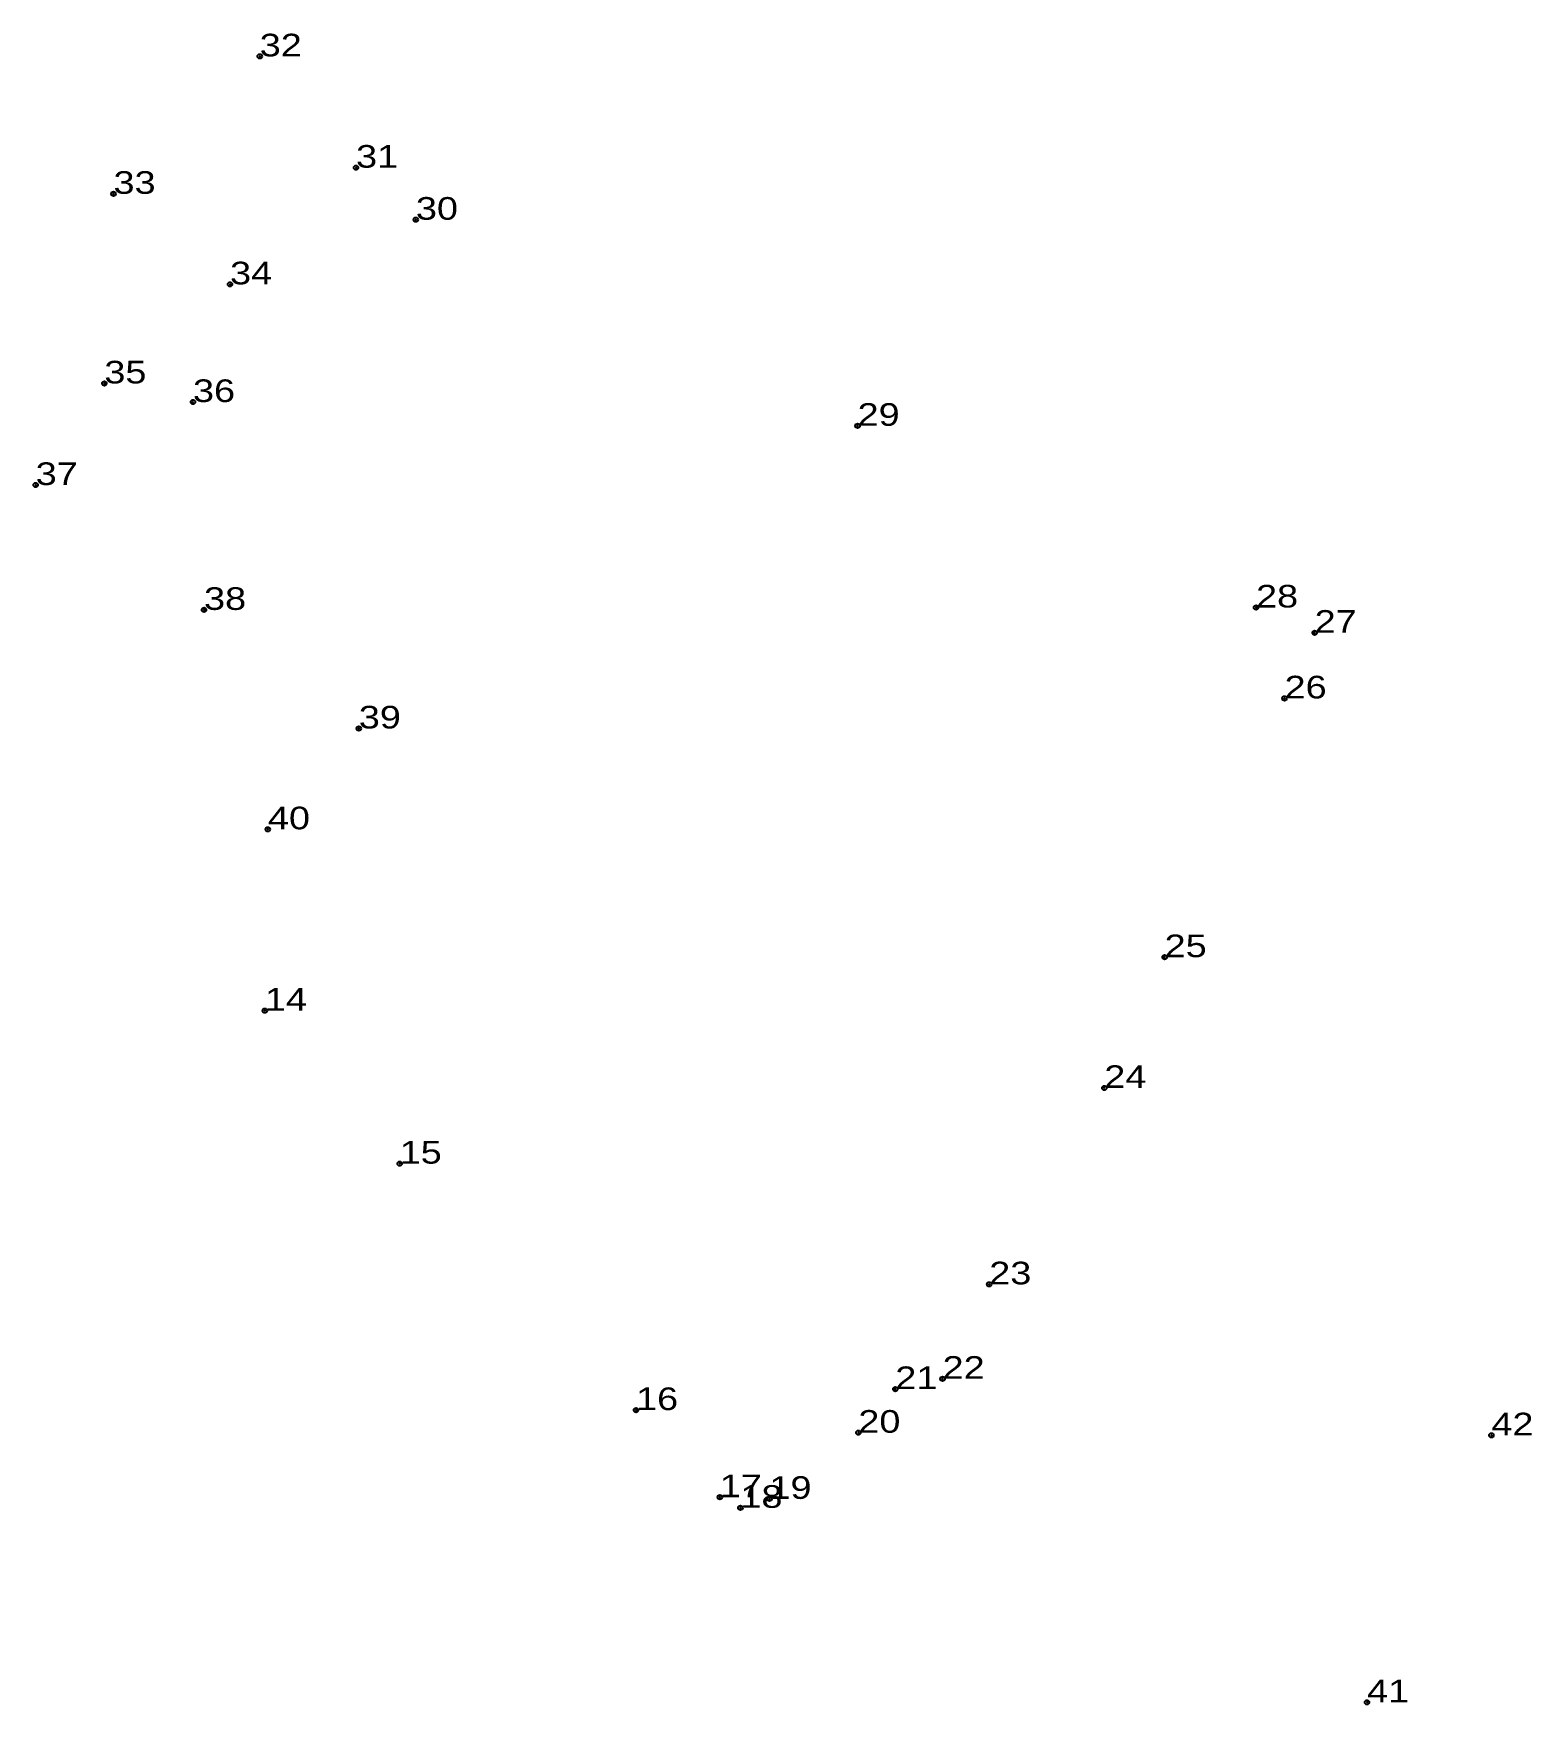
# Model space of a CAD drawing. Header units: metres. Extents: x 535399 to 543559, y 1835024 to 1838247.
# Drawn here: x 537621.8 to 537740.9, y 1838114.5 to 1838247.4 of the extents above; entities outside this region: 8.
import ezdxf

# ---------------------------------------------------------------- set-up
doc = ezdxf.new("R2010")
doc.units = ezdxf.units.M
doc.header["$LTSCALE"] = 0.72
doc.header["$PDMODE"] = 32
doc.header["$PDSIZE"] = 0.36
doc.layers.add('12', color=7, linetype='Continuous')
doc.layers.add('7', color=7, linetype='Continuous')

msp = doc.modelspace()

# ---------------------------------------------------------------- linework, layer by layer
at = {"layer": '7'}
for p in [(537639.79, 1838245.57), (537647.45, 1838236.72), (537628.16, 1838234.64), (537652.21, 1838232.58), (537637.43, 1838227.44), (537627.43, 1838219.56), (537634.48, 1838218.08), (537687.34, 1838216.19), (537621.97, 1838211.48), (537635.36, 1838201.55), (537719.03, 1838201.74), (537723.69, 1838199.73), (537721.3, 1838194.51), (537647.67, 1838192.12), (537640.44, 1838184.1), (537711.76, 1838173.93), (537640.2, 1838169.68), (537706.96, 1838163.53), (537650.92, 1838157.51), (537697.81, 1838147.91), (537694.1, 1838140.4), (537690.34, 1838139.58), (537669.72, 1838137.91), (537687.4, 1838136.11), (537737.75, 1838135.9), (537676.38, 1838130.98), (537680.33, 1838130.85), (537678.02, 1838130.14), (537727.86, 1838114.67), (535571.32, 1836995.31), (535575.77, 1836995.44), (535570.56, 1836928.86), (535577.47, 1836928.79)]:
    msp.add_point(p, dxfattribs=at)

# ---------------------------------------------------------------- texts
at = {"layer": '12', "width": 1.25}
for s, p in [('32', (537639.79, 1838245.57)), ('31', (537647.45, 1838236.72)), ('33', (537628.16, 1838234.64)), ('30', (537652.21, 1838232.58)), ('34', (537637.43, 1838227.44)), ('35', (537627.43, 1838219.56)), ('36', (537634.48, 1838218.08)), ('29', (537687.34, 1838216.19)), ('37', (537621.97, 1838211.48)), ('38', (537635.36, 1838201.55)), ('28', (537719.03, 1838201.74)), ('27', (537723.69, 1838199.73)), ('26', (537721.3, 1838194.51)), ('39', (537647.67, 1838192.12)), ('40', (537640.44, 1838184.1)), ('25', (537711.76, 1838173.93)), ('14', (537640.2, 1838169.68)), ('24', (537706.96, 1838163.53)), ('15', (537650.92, 1838157.51)), ('23', (537697.81, 1838147.91)), ('21', (537690.34, 1838139.58)), ('22', (537694.1, 1838140.4)), ('16', (537669.72, 1838137.91)), ('20', (537687.4, 1838136.11)), ('42', (537737.75, 1838135.9)), ('17', (537676.38, 1838130.98)), ('19', (537680.33, 1838130.85)), ('18', (537678.02, 1838130.14)), ('41', (537727.86, 1838114.67)), ('65', (535571.32, 1836995.31)), ('66', (535575.77, 1836995.44)), ('67', (535570.56, 1836928.86)), ('68', (535577.47, 1836928.79))]:
    msp.add_text(s, height=1.8, dxfattribs=at).set_placement(p)

doc.saveas('drawing.dxf')
